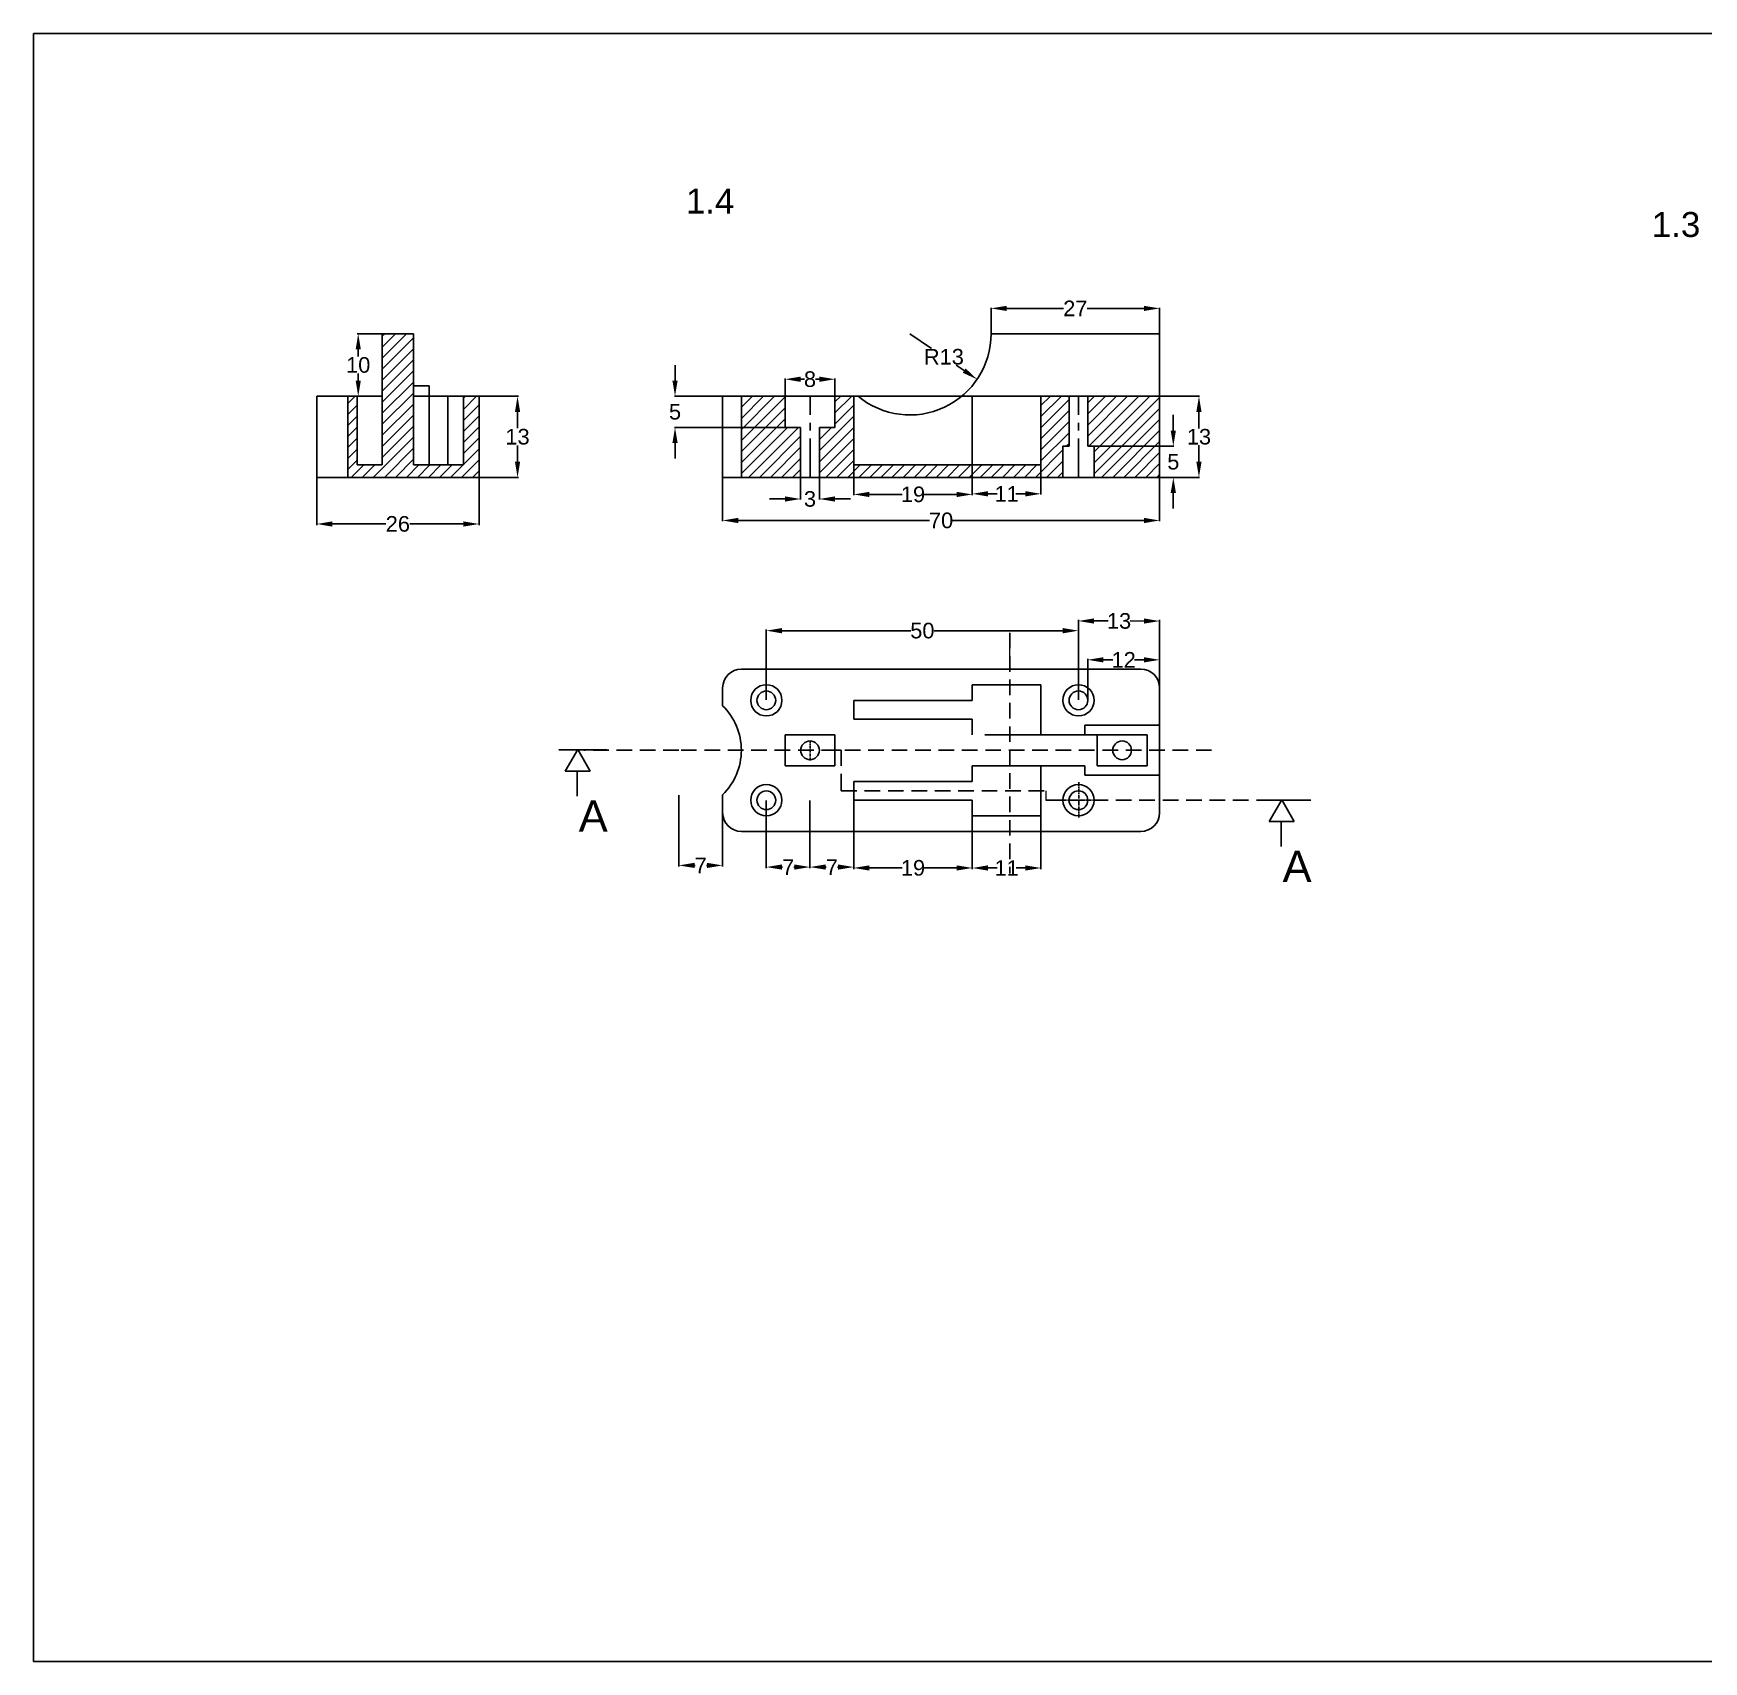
# Model space of a CAD drawing. Header units: inches. Extents: x 257 to 1980, y -66 to 1009.
# Drawn here: x 407.7 to 675.3, y 74 to 334.8 of the extents above; entities that cross this region are included whole.
import ezdxf

# ---------------------------------------------------------------- set-up
doc = ezdxf.new("R2010")
doc.units = ezdxf.units.IN
doc.header["$MEASUREMENT"] = 0
doc.linetypes.add('CENTER', pattern=[2, 1.25, -0.25, 0.25, -0.25])
doc.linetypes.add('HIDDEN', pattern=[0.375, 0.25, -0.125])
doc.styles.get("Standard").update_dxf_attribs({"font": 'arial.ttf'})
doc.dimstyles.new('AM_ANSI', dxfattribs={"dimtxt": 2.5, "dimasz": 2.5, "dimexe": 0.1, "dimexo": 0.05, "dimgap": 0.06, "dimtad": 0, "dimtih": 1, "dimtoh": 1, "dimdec": 0, "dimzin": 7, "dimdsep": 46, "dimtxsty": 'Standard', "dimcen": 0, "dimclrd": 3, "dimclre": 3, "dimclrt": 3, "dimadec": 0, "dimazin": 2, "dimtp": 0.1, "dimtm": 0.1, "dimtfac": 0.71, "dimtdec": 0, "dimtofl": 0, "dimtmove": 0, "dimatfit": 3, "dimfxl": 1, "dimtolj": 1, "dimtzin": 7, "dimlwd": -1, "dimlwe": -1, "dimarcsym": 1})
doc.dimstyles.new('AM_ANSI$4', dxfattribs={"dimtxt": 2.5, "dimasz": 2.5, "dimexe": 0.1, "dimexo": 0.05, "dimgap": 0.06, "dimtad": 0, "dimtih": 1, "dimtoh": 1, "dimdec": 0, "dimzin": 7, "dimdsep": 46, "dimtxsty": 'Standard', "dimcen": 0, "dimclrd": 3, "dimclre": 3, "dimclrt": 3, "dimadec": 0, "dimazin": 2, "dimtp": 0.1, "dimtm": 0.1, "dimtfac": 0.71, "dimtdec": 0, "dimtofl": 0, "dimtmove": 0, "dimatfit": 0, "dimfxl": 1, "dimtolj": 1, "dimtzin": 7, "dimlwd": -1, "dimlwe": -1, "dimarcsym": 1})
doc.dimstyles.get("Standard").update_dxf_attribs({"dimtxt": 0.18, "dimasz": 0.18, "dimexe": 0.18, "dimexo": 0.0625, "dimgap": 0.09, "dimtad": 0, "dimtih": 1, "dimtoh": 1, "dimdec": 4, "dimzin": 0, "dimdsep": 46, "dimtxsty": 'Standard', "dimcen": 0.09, "dimadec": 0, "dimazin": 0, "dimtfac": 1, "dimtdec": 4, "dimtofl": 0, "dimtmove": 0, "dimatfit": 3, "dimfxl": 1, "dimtolj": 1, "dimtzin": 0, "dimarcsym": 0})
pattern_1 = [(45, (469.7576, -137.1353), (-0.8838835, 0.8838835), [])]
pattern_2 = [(225, (469.7576, -137.1353), (0.8838835, -0.8838835), [])]

# ---------------------------------------------------------------- blocks, each defined once
blk = doc.blocks.new('*D105')
at = {"color": 3, "linetype": 'ByBlock', "transparency": 16777216}
for p, q in [((561.14, 286.7), (561.14, 290.82)), ((563.64, 290.72), (572.77, 290.72)), ((585.64, 290.72), (576.52, 290.72)), ((588.14, 286.7), (588.14, 290.82))]:
    blk.add_line(p, q, dxfattribs=at)
at = {"color": 3, "transparency": 16777216}
for points in [[(563.64, 291.13), (563.64, 290.3), (561.14, 290.72)], [(585.64, 291.13), (585.64, 290.3), (588.14, 290.72)]]:
    blk.add_solid(points, dxfattribs=at)
at = {"layer": 'Defpoints', "color": 0, "transparency": 16777216}
for p in [(588.14, 290.72), (561.14, 286.65), (588.14, 286.65)]:
    blk.add_point(p, dxfattribs=at)
at = {"color": 3, "transparency": 16777216, "insert": (574.64, 290.72), "char_height": 2.5, "attachment_point": 5}
blk.add_mtext('\\A1;27', dxfattribs=at)
blk = doc.blocks.new('*D106')
at = {"color": 3, "linetype": 'ByBlock', "transparency": 16777216}
for p, q in [((518.14, 263.6), (518.14, 256.65)), ((588.14, 263.6), (588.14, 256.65)), ((520.64, 256.75), (551.31, 256.75)), ((585.64, 256.75), (554.98, 256.75))]:
    blk.add_line(p, q, dxfattribs=at)
at = {"color": 3, "transparency": 16777216}
for points in [[(520.64, 257.17), (520.64, 256.33), (518.14, 256.75)], [(585.64, 257.17), (585.64, 256.33), (588.14, 256.75)]]:
    blk.add_solid(points, dxfattribs=at)
at = {"layer": 'Defpoints', "color": 0, "transparency": 16777216}
for p in [(518.14, 263.65), (588.14, 263.65), (588.14, 256.75)]:
    blk.add_point(p, dxfattribs=at)
at = {"color": 3, "transparency": 16777216, "insert": (553.14, 256.75), "char_height": 2.5, "attachment_point": 5}
blk.add_mtext('\\A1;70', dxfattribs=at)
blk = doc.blocks.new('*D107')
at = {"color": 3, "linetype": 'ByBlock', "transparency": 16777216}
for p, q in [((530.64, 263.6), (530.64, 260.09)), ((533.64, 263.6), (533.64, 260.09)), ((528.14, 260.19), (525.64, 260.19)), ((536.14, 260.19), (538.64, 260.19))]:
    blk.add_line(p, q, dxfattribs=at)
at = {"color": 3, "transparency": 16777216}
for points in [[(528.14, 260.61), (528.14, 259.77), (530.64, 260.19)], [(536.14, 260.61), (536.14, 259.77), (533.64, 260.19)]]:
    blk.add_solid(points, dxfattribs=at)
at = {"layer": 'Defpoints', "color": 0, "transparency": 16777216}
for p in [(530.64, 263.65), (533.64, 263.65), (533.64, 260.19)]:
    blk.add_point(p, dxfattribs=at)
at = {"color": 3, "transparency": 16777216, "insert": (532.14, 260.19), "char_height": 2.5, "attachment_point": 5}
blk.add_mtext('\\A1;3', dxfattribs=at)
blk = doc.blocks.new('*D108')
at = {"color": 3, "linetype": 'ByBlock', "transparency": 16777216}
for p, q in [((588.19, 276.65), (594.55, 276.65)), ((594.45, 274.15), (594.45, 271.49)), ((594.45, 266.15), (594.45, 268.81)), ((588.19, 263.65), (594.55, 263.65))]:
    blk.add_line(p, q, dxfattribs=at)
at = {"color": 3, "transparency": 16777216}
for points in [[(594.03, 274.15), (594.86, 274.15), (594.45, 276.65)], [(594.03, 266.15), (594.86, 266.15), (594.45, 263.65)]]:
    blk.add_solid(points, dxfattribs=at)
at = {"layer": 'Defpoints', "color": 0, "transparency": 16777216}
for p in [(588.14, 276.65), (588.14, 263.65), (594.45, 263.65)]:
    blk.add_point(p, dxfattribs=at)
at = {"color": 3, "transparency": 16777216, "insert": (594.45, 270.15), "char_height": 2.5, "attachment_point": 5}
blk.add_mtext('\\A1;13', dxfattribs=at)
blk = doc.blocks.new('*D109')
at = {"color": 3, "linetype": 'ByBlock', "transparency": 16777216}
for p, q in [((528.14, 276.7), (528.14, 279.47)), ((530.64, 279.37), (531.26, 279.37)), ((533.64, 279.37), (533.03, 279.37)), ((536.14, 276.7), (536.14, 279.47))]:
    blk.add_line(p, q, dxfattribs=at)
at = {"color": 3, "transparency": 16777216}
for points in [[(530.64, 279.79), (530.64, 278.95), (528.14, 279.37)], [(533.64, 279.79), (533.64, 278.95), (536.14, 279.37)]]:
    blk.add_solid(points, dxfattribs=at)
at = {"layer": 'Defpoints', "color": 0, "transparency": 16777216}
for p in [(536.14, 279.37), (528.14, 276.65), (536.14, 276.65)]:
    blk.add_point(p, dxfattribs=at)
at = {"color": 3, "transparency": 16777216, "insert": (532.14, 279.37), "char_height": 2.5, "attachment_point": 5}
blk.add_mtext('\\A1;8', dxfattribs=at)
blk = doc.blocks.new('*D110')
at = {"color": 3, "linetype": 'ByBlock', "transparency": 16777216}
for p, q in [((510.52, 279.15), (510.52, 281.65)), ((528.09, 276.65), (510.42, 276.65)), ((528.09, 271.65), (510.42, 271.65)), ((510.52, 269.15), (510.52, 266.65))]:
    blk.add_line(p, q, dxfattribs=at)
at = {"color": 3, "transparency": 16777216}
for points in [[(510.1, 279.15), (510.94, 279.15), (510.52, 276.65)], [(510.1, 269.15), (510.94, 269.15), (510.52, 271.65)]]:
    blk.add_solid(points, dxfattribs=at)
at = {"layer": 'Defpoints', "color": 0, "transparency": 16777216}
for p in [(528.14, 276.65), (510.52, 271.65), (528.14, 271.65)]:
    blk.add_point(p, dxfattribs=at)
at = {"color": 3, "transparency": 16777216, "insert": (510.52, 274.15), "char_height": 2.5, "attachment_point": 5}
blk.add_mtext('\\A1;5', dxfattribs=at)
blk = doc.blocks.new('*D111')
at = {"color": 3, "linetype": 'ByBlock', "transparency": 16777216}
for p, q in [((590.34, 271.15), (590.34, 273.65)), ((577.69, 268.65), (590.44, 268.65)), ((577.69, 263.65), (590.44, 263.65)), ((590.34, 261.15), (590.34, 258.65))]:
    blk.add_line(p, q, dxfattribs=at)
at = {"color": 3, "transparency": 16777216}
for points in [[(589.92, 271.15), (590.76, 271.15), (590.34, 268.65)], [(589.92, 261.15), (590.76, 261.15), (590.34, 263.65)]]:
    blk.add_solid(points, dxfattribs=at)
at = {"layer": 'Defpoints', "color": 0, "transparency": 16777216}
for p in [(577.64, 268.65), (577.64, 263.65), (590.34, 263.65)]:
    blk.add_point(p, dxfattribs=at)
at = {"color": 3, "transparency": 16777216, "insert": (590.34, 266.15), "char_height": 2.5, "attachment_point": 5}
blk.add_mtext('\\A1;5', dxfattribs=at)
blk = doc.blocks.new('*D112')
at = {"color": 3, "linetype": 'ByBlock', "transparency": 16777216}
for p, q in [((558.14, 265.6), (558.14, 260.92)), ((569.14, 265.6), (569.14, 260.92)), ((560.64, 261.02), (562.15, 261.02)), ((566.64, 261.02), (565.14, 261.02))]:
    blk.add_line(p, q, dxfattribs=at)
at = {"color": 3, "transparency": 16777216}
for points in [[(560.64, 261.44), (560.64, 260.6), (558.14, 261.02)], [(566.64, 261.44), (566.64, 260.6), (569.14, 261.02)]]:
    blk.add_solid(points, dxfattribs=at)
at = {"layer": 'Defpoints', "color": 0, "transparency": 16777216}
for p in [(558.14, 265.65), (569.14, 265.65), (569.14, 261.02)]:
    blk.add_point(p, dxfattribs=at)
at = {"color": 3, "transparency": 16777216, "insert": (563.64, 261.02), "char_height": 2.5, "attachment_point": 5}
blk.add_mtext('\\A1;11', dxfattribs=at)
blk = doc.blocks.new('*D113')
at = {"color": 3, "linetype": 'ByBlock', "transparency": 16777216}
for p, q in [((539.14, 265.6), (539.14, 260.82)), ((558.14, 265.6), (558.14, 260.82)), ((541.64, 260.92), (546.91, 260.92)), ((555.64, 260.92), (550.38, 260.92))]:
    blk.add_line(p, q, dxfattribs=at)
at = {"color": 3, "transparency": 16777216}
for points in [[(541.64, 261.34), (541.64, 260.5), (539.14, 260.92)], [(555.64, 261.34), (555.64, 260.5), (558.14, 260.92)]]:
    blk.add_solid(points, dxfattribs=at)
at = {"layer": 'Defpoints', "color": 0, "transparency": 16777216}
for p in [(539.14, 265.65), (558.14, 265.65), (558.14, 260.92)]:
    blk.add_point(p, dxfattribs=at)
at = {"color": 3, "transparency": 16777216, "insert": (548.64, 260.92), "char_height": 2.5, "attachment_point": 5}
blk.add_mtext('\\A1;19', dxfattribs=at)
blk = doc.blocks.new('*D207')
at = {"color": 3, "linetype": 'ByBlock', "transparency": 16777216}
for p, q in [((548.14, 286.65), (551.61, 284.3)), ((556.84, 280.76), (555.56, 281.62))]:
    blk.add_line(p, q, dxfattribs=at)
at = {"color": 3, "transparency": 16777216}
blk.add_solid([(557.07, 281.1), (556.6, 280.41), (558.91, 279.36)], dxfattribs=at)
at = {"layer": 'Defpoints', "color": 0, "transparency": 16777216}
for p in [(548.14, 286.65), (558.91, 279.36)]:
    blk.add_point(p, dxfattribs=at)
at = {"color": 3, "transparency": 16777216, "insert": (553.59, 282.96), "char_height": 2.5, "attachment_point": 5}
blk.add_mtext('\\A1;R13', dxfattribs=at)
blk = doc.blocks.new('*D317')
at = {"color": 0, "lineweight": -2, "ltscale": 2.5, "transparency": 16777216}
for p, q in [((575.14, 233), (575.15, 240.83)), ((588.14, 232.99), (588.15, 240.82))]:
    blk.add_line(p, q, dxfattribs=at)
at = {"color": 3, "lineweight": -2, "ltscale": 2.5, "transparency": 16777216}
for p, q in [((577.65, 240.65), (579.89, 240.65)), ((585.65, 240.64), (583.41, 240.65))]:
    blk.add_line(p, q, dxfattribs=at)
at = {"color": 3, "ltscale": 2.5, "transparency": 16777216}
for points in [[(577.65, 241.07), (577.65, 240.23), (575.15, 240.65)], [(585.65, 241.06), (585.65, 240.23), (588.15, 240.64)]]:
    blk.add_solid(points, dxfattribs=at)
at = {"layer": 'Defpoints', "color": 0, "ltscale": 2.5, "transparency": 16777216}
for p in [(575.15, 240.65), (575.14, 232.94), (588.14, 232.93)]:
    blk.add_point(p, dxfattribs=at)
at = {"color": 3, "lineweight": -2, "ltscale": 2.5, "transparency": 16777216, "insert": (581.65, 240.65), "char_height": 2.5, "attachment_point": 5}
blk.add_mtext('\\A1;13', dxfattribs=at)
blk = doc.blocks.new('*D318')
at = {"color": 0, "lineweight": -2, "ltscale": 2.5, "transparency": 16777216}
for p, q in [((576.64, 228), (576.64, 234.61)), ((588.14, 228), (588.14, 234.61))]:
    blk.add_line(p, q, dxfattribs=at)
at = {"color": 3, "lineweight": -2, "ltscale": 2.5, "transparency": 16777216}
for p, q in [((579.14, 234.43), (580.64, 234.43)), ((585.64, 234.43), (584.14, 234.43))]:
    blk.add_line(p, q, dxfattribs=at)
at = {"color": 3, "ltscale": 2.5, "transparency": 16777216}
for points in [[(579.14, 234.85), (579.14, 234.01), (576.64, 234.43)], [(585.64, 234.85), (585.64, 234.01), (588.14, 234.43)]]:
    blk.add_solid(points, dxfattribs=at)
at = {"layer": 'Defpoints', "color": 0, "ltscale": 2.5, "transparency": 16777216}
for p in [(588.14, 234.43), (576.64, 227.94), (588.14, 227.94)]:
    blk.add_point(p, dxfattribs=at)
at = {"color": 3, "lineweight": -2, "ltscale": 2.5, "transparency": 16777216, "insert": (582.39, 234.43), "char_height": 2.5, "attachment_point": 5}
blk.add_mtext('\\A1;12', dxfattribs=at)
blk = doc.blocks.new('*D319')
at = {"color": 0, "lineweight": -2, "ltscale": 2.5, "transparency": 16777216}
for p, q in [((525.14, 228), (525.14, 239.28)), ((575.14, 228), (575.14, 239.28))]:
    blk.add_line(p, q, dxfattribs=at)
at = {"color": 3, "lineweight": -2, "ltscale": 2.5, "transparency": 16777216}
for p, q in [((527.64, 239.1), (548.27, 239.1)), ((572.64, 239.1), (552.02, 239.1))]:
    blk.add_line(p, q, dxfattribs=at)
at = {"color": 3, "ltscale": 2.5, "transparency": 16777216}
for points in [[(527.64, 239.52), (527.64, 238.68), (525.14, 239.1)], [(572.64, 239.52), (572.64, 238.68), (575.14, 239.1)]]:
    blk.add_solid(points, dxfattribs=at)
at = {"layer": 'Defpoints', "color": 0, "ltscale": 2.5, "transparency": 16777216}
for p in [(575.14, 239.1), (525.14, 227.94), (575.14, 227.94)]:
    blk.add_point(p, dxfattribs=at)
at = {"color": 3, "lineweight": -2, "ltscale": 2.5, "transparency": 16777216, "insert": (550.14, 239.1), "char_height": 2.5, "attachment_point": 5}
blk.add_mtext('\\A1;50', dxfattribs=at)
blk = doc.blocks.new('*D327')
at = {"color": 0, "lineweight": -2, "ltscale": 2.5, "transparency": 16777216}
for p, q in [((539.14, 211.88), (539.14, 200.92)), ((558.14, 211.88), (558.14, 200.92))]:
    blk.add_line(p, q, dxfattribs=at)
at = {"color": 3, "lineweight": -2, "ltscale": 2.5, "transparency": 16777216}
for p, q in [((541.64, 201.1), (546.88, 201.1)), ((555.64, 201.1), (550.41, 201.1))]:
    blk.add_line(p, q, dxfattribs=at)
at = {"color": 3, "ltscale": 2.5, "transparency": 16777216}
for points in [[(541.64, 201.51), (541.64, 200.68), (539.14, 201.1)], [(555.64, 201.51), (555.64, 200.68), (558.14, 201.1)]]:
    blk.add_solid(points, dxfattribs=at)
at = {"layer": 'Defpoints', "color": 0, "ltscale": 2.5, "transparency": 16777216}
for p in [(539.14, 211.94), (558.14, 211.94), (558.14, 201.1)]:
    blk.add_point(p, dxfattribs=at)
at = {"color": 3, "lineweight": -2, "ltscale": 2.5, "transparency": 16777216, "insert": (548.64, 201.1), "char_height": 2.5, "attachment_point": 5}
blk.add_mtext('\\A1;19', dxfattribs=at)
blk = doc.blocks.new('*D328')
at = {"color": 0, "lineweight": -2, "ltscale": 2.5, "transparency": 16777216}
for p, q in [((558.14, 209.38), (558.14, 200.91)), ((569.14, 209.38), (569.14, 200.91))]:
    blk.add_line(p, q, dxfattribs=at)
at = {"color": 3, "lineweight": -2, "ltscale": 2.5, "transparency": 16777216}
for p, q in [((560.64, 201.09), (562.12, 201.09)), ((566.64, 201.09), (565.17, 201.09))]:
    blk.add_line(p, q, dxfattribs=at)
at = {"color": 3, "ltscale": 2.5, "transparency": 16777216}
for points in [[(560.64, 201.51), (560.64, 200.67), (558.14, 201.09)], [(566.64, 201.51), (566.64, 200.67), (569.14, 201.09)]]:
    blk.add_solid(points, dxfattribs=at)
at = {"layer": 'Defpoints', "color": 0, "ltscale": 2.5, "transparency": 16777216}
for p in [(558.14, 209.44), (569.14, 209.44), (569.14, 201.09)]:
    blk.add_point(p, dxfattribs=at)
at = {"color": 3, "lineweight": -2, "ltscale": 2.5, "transparency": 16777216, "insert": (563.64, 201.09), "char_height": 2.5, "attachment_point": 5}
blk.add_mtext('\\A1;11', dxfattribs=at)
blk = doc.blocks.new('*D320')
at = {"color": 0, "lineweight": -2, "ltscale": 2.5, "transparency": 16777216}
for p, q in [((525.14, 211.88), (525.14, 201.06)), ((532.14, 211.88), (532.14, 201.06))]:
    blk.add_line(p, q, dxfattribs=at)
at = {"color": 3, "lineweight": -2, "ltscale": 2.5, "transparency": 16777216}
for p, q in [((527.64, 201.24), (527.75, 201.24)), ((529.64, 201.24), (529.54, 201.24))]:
    blk.add_line(p, q, dxfattribs=at)
at = {"color": 3, "ltscale": 2.5, "transparency": 16777216}
for points in [[(527.64, 201.66), (527.64, 200.82), (525.14, 201.24)], [(529.64, 201.66), (529.64, 200.82), (532.14, 201.24)]]:
    blk.add_solid(points, dxfattribs=at)
at = {"layer": 'Defpoints', "color": 0, "ltscale": 2.5, "transparency": 16777216}
for p in [(525.14, 211.94), (532.14, 211.94), (532.14, 201.24)]:
    blk.add_point(p, dxfattribs=at)
at = {"color": 3, "lineweight": -2, "ltscale": 2.5, "transparency": 16777216, "insert": (528.64, 201.24), "char_height": 2.5, "attachment_point": 5}
blk.add_mtext('\\A1;7', dxfattribs=at)
blk = doc.blocks.new('*D321')
at = {"color": 0, "lineweight": -2, "ltscale": 2.5, "transparency": 16777216}
for p, q in [((532.14, 211.88), (532.14, 201.06)), ((539.14, 211.88), (539.14, 201.06))]:
    blk.add_line(p, q, dxfattribs=at)
at = {"color": 3, "lineweight": -2, "ltscale": 2.5, "transparency": 16777216}
for p, q in [((534.64, 201.24), (534.75, 201.24)), ((536.64, 201.24), (536.54, 201.24))]:
    blk.add_line(p, q, dxfattribs=at)
at = {"color": 3, "ltscale": 2.5, "transparency": 16777216}
for points in [[(534.64, 201.66), (534.64, 200.82), (532.14, 201.24)], [(536.64, 201.66), (536.64, 200.82), (539.14, 201.24)]]:
    blk.add_solid(points, dxfattribs=at)
at = {"layer": 'Defpoints', "color": 0, "ltscale": 2.5, "transparency": 16777216}
for p in [(532.14, 211.94), (539.14, 211.94), (539.14, 201.24)]:
    blk.add_point(p, dxfattribs=at)
at = {"color": 3, "lineweight": -2, "ltscale": 2.5, "transparency": 16777216, "insert": (535.64, 201.24), "char_height": 2.5, "attachment_point": 5}
blk.add_mtext('\\A1;7', dxfattribs=at)
blk = doc.blocks.new('*D329')
at = {"color": 0, "lineweight": -2, "ltscale": 2.5, "transparency": 16777216}
for p, q in [((511.14, 212.74), (511.14, 201.32)), ((518.14, 212.74), (518.14, 201.32))]:
    blk.add_line(p, q, dxfattribs=at)
at = {"color": 3, "lineweight": -2, "ltscale": 2.5, "transparency": 16777216}
for p, q in [((513.64, 201.5), (513.75, 201.5)), ((515.64, 201.5), (515.54, 201.5))]:
    blk.add_line(p, q, dxfattribs=at)
at = {"color": 3, "ltscale": 2.5, "transparency": 16777216}
for points in [[(513.64, 201.92), (513.64, 201.09), (511.14, 201.5)], [(515.64, 201.92), (515.64, 201.09), (518.14, 201.5)]]:
    blk.add_solid(points, dxfattribs=at)
at = {"layer": 'Defpoints', "color": 0, "ltscale": 2.5, "transparency": 16777216}
for p in [(511.14, 212.8), (518.14, 212.8), (511.14, 201.5)]:
    blk.add_point(p, dxfattribs=at)
at = {"color": 3, "lineweight": -2, "ltscale": 2.5, "transparency": 16777216, "insert": (514.64, 201.5), "char_height": 2.5, "attachment_point": 5}
blk.add_mtext('\\A1;7', dxfattribs=at)
blk = doc.blocks.new('*D334')
at = {"color": 0, "lineweight": -2, "ltscale": 2.5, "transparency": 16777216}
for p, q in [((463.56, 286.65), (459.59, 286.65)), ((463.56, 276.65), (459.59, 276.65))]:
    blk.add_line(p, q, dxfattribs=at)
at = {"color": 3, "lineweight": -2, "ltscale": 2.5, "transparency": 16777216}
for p, q in [((459.77, 284.15), (459.77, 283.02)), ((459.77, 279.15), (459.77, 280.28))]:
    blk.add_line(p, q, dxfattribs=at)
at = {"color": 3, "ltscale": 2.5, "transparency": 16777216}
for points in [[(459.36, 284.15), (460.19, 284.15), (459.77, 286.65)], [(459.36, 279.15), (460.19, 279.15), (459.77, 276.65)]]:
    blk.add_solid(points, dxfattribs=at)
at = {"layer": 'Defpoints', "color": 0, "ltscale": 2.5, "transparency": 16777216}
for p in [(463.62, 286.65), (459.77, 276.65), (463.62, 276.65)]:
    blk.add_point(p, dxfattribs=at)
at = {"color": 3, "lineweight": -2, "ltscale": 2.5, "transparency": 16777216, "insert": (459.77, 281.65), "char_height": 2.5, "attachment_point": 5}
blk.add_mtext('\\A1;10', dxfattribs=at)
blk = doc.blocks.new('*D335')
at = {"color": 0, "lineweight": -2, "ltscale": 2.5, "transparency": 16777216}
for p, q in [((479.19, 276.65), (485.47, 276.65)), ((479.19, 263.65), (485.47, 263.65))]:
    blk.add_line(p, q, dxfattribs=at)
at = {"color": 3, "lineweight": -2, "ltscale": 2.5, "transparency": 16777216}
for p, q in [((485.29, 274.15), (485.29, 271.52)), ((485.29, 266.15), (485.29, 268.78))]:
    blk.add_line(p, q, dxfattribs=at)
at = {"color": 3, "ltscale": 2.5, "transparency": 16777216}
for points in [[(484.88, 274.15), (485.71, 274.15), (485.29, 276.65)], [(484.88, 266.15), (485.71, 266.15), (485.29, 263.65)]]:
    blk.add_solid(points, dxfattribs=at)
at = {"layer": 'Defpoints', "color": 0, "ltscale": 2.5, "transparency": 16777216}
for p in [(479.12, 276.65), (479.12, 263.65), (485.29, 263.65)]:
    blk.add_point(p, dxfattribs=at)
at = {"color": 3, "lineweight": -2, "ltscale": 2.5, "transparency": 16777216, "insert": (485.29, 270.15), "char_height": 2.5, "attachment_point": 5}
blk.add_mtext('\\A1;13', dxfattribs=at)
blk = doc.blocks.new('*D336')
at = {"color": 0, "lineweight": -2, "ltscale": 2.5, "transparency": 16777216}
for p, q in [((453.12, 263.59), (453.12, 256.01)), ((479.12, 263.59), (479.12, 256.01))]:
    blk.add_line(p, q, dxfattribs=at)
at = {"color": 3, "lineweight": -2, "ltscale": 2.5, "transparency": 16777216}
for p, q in [((455.62, 256.19), (464.22, 256.19)), ((476.62, 256.19), (468.03, 256.19))]:
    blk.add_line(p, q, dxfattribs=at)
at = {"color": 3, "ltscale": 2.5, "transparency": 16777216}
for points in [[(455.62, 256.6), (455.62, 255.77), (453.12, 256.19)], [(476.62, 256.6), (476.62, 255.77), (479.12, 256.19)]]:
    blk.add_solid(points, dxfattribs=at)
at = {"layer": 'Defpoints', "color": 0, "ltscale": 2.5, "transparency": 16777216}
for p in [(453.12, 263.65), (479.12, 263.65), (479.12, 256.19)]:
    blk.add_point(p, dxfattribs=at)
at = {"color": 3, "lineweight": -2, "ltscale": 2.5, "transparency": 16777216, "insert": (466.12, 256.19), "char_height": 2.5, "attachment_point": 5}
blk.add_mtext('\\A1;26', dxfattribs=at)

msp = doc.modelspace()

# ---------------------------------------------------------------- hatches: boundary and pattern name
h = msp.add_hatch()
h.set_pattern_fill('ANSI31', color=3, scale=10, angle=180)
h.set_pattern_definition(pattern_2)
h.paths.add_polyline_path([(468.62414, 286.65), (466.12414, 286.65), (463.62414, 286.65), (463.62414, 276.65), (463.62414, 263.65), (479.12414, 263.65), (479.12414, 276.65), (476.62414, 276.65), (476.62414, 265.65), (468.62414, 265.65), (468.62414, 276.65)])
h = msp.add_hatch()
h.set_pattern_fill('ANSI31', color=3, scale=10, angle=180)
h.set_pattern_definition(pattern_2)
h.paths.add_polyline_path([(463.62414, 265.65), (459.62414, 265.65), (459.62414, 276.65), (458.12414, 276.65), (458.12414, 263.65), (463.62414, 263.65)])
h = msp.add_hatch()
h.set_pattern_fill('ANSI31', color=3, scale=10)
h.set_pattern_definition(pattern_1)
h.paths.add_polyline_path([(530.64479, 271.65), (528.14479, 271.65), (528.14479, 276.65), (521.14479, 276.65), (521.14479, 263.65), (530.64479, 263.65)])
h = msp.add_hatch()
h.set_pattern_fill('ANSI31', color=3, scale=10)
h.set_pattern_definition(pattern_1)
h.paths.add_polyline_path([(573.64479, 276.65), (569.14479, 276.65), (569.14479, 265.65), (558.14479, 265.65), (539.14479, 265.65), (539.14479, 276.65), (536.14479, 276.65), (536.14479, 271.65), (533.64479, 271.65), (533.64479, 263.65), (572.64479, 263.65), (572.64479, 268.65), (573.64479, 268.65)])
h.paths.add_polyline_path([(576.64479, 276.65), (576.64479, 268.65), (577.64479, 268.65), (577.64479, 263.65), (588.14479, 263.65), (588.14479, 276.65)])

# ---------------------------------------------------------------- linework, layer by layer
at = {"color": 6}
for p, q in [((407.73859, 334.76039), (937.11322, 334.76039)), ((407.73859, 73.98391), (407.73859, 334.76039)), ((499.59674, 220.01414), (491.92588, 220.02677)), ((492.94366, 216.60644), (494.94366, 220.07054)), ((492.94366, 216.60644), (496.94366, 216.60644)), ((494.84123, 216.67196), (494.84067, 212.60272)), ((612.35574, 211.94266), (604.68489, 211.95529)), ((605.70266, 208.53496), (607.70266, 211.99907)), ((605.70266, 208.53496), (609.70266, 208.53496)), ((607.60023, 208.60048), (607.59967, 204.53124)), ((937.11322, 73.98391), (407.73859, 73.98391))]:
    msp.add_line(p, q, dxfattribs=at)
at = {"color": 4}
for p, q in [((463.62414, 276.65), (463.62414, 286.65)), ((463.62414, 286.65), (466.12414, 286.65)), ((466.12414, 286.65), (468.62414, 286.65)), ((468.62414, 286.65), (468.62414, 276.65)), ((588.14479, 286.65), (561.14479, 286.65)), ((588.14479, 263.65), (588.14479, 286.65)), ((471.12414, 278.34), (468.62414, 278.34)), ((471.12414, 276.65), (471.12414, 278.34)), ((453.12414, 276.65), (462.12414, 276.65)), ((453.12414, 263.65), (453.12414, 276.65)), ((458.12414, 276.65), (458.12414, 263.65)), ((459.62414, 276.65), (459.62414, 265.65)), ((462.12414, 276.65), (463.62414, 276.65)), ((463.62414, 276.65), (463.62414, 265.65)), ((468.62414, 265.65), (468.62414, 276.65)), ((468.62414, 276.65), (479.12414, 276.65)), ((471.12414, 265.65), (471.12414, 276.65)), ((474.12414, 276.65), (474.12414, 265.65)), ((476.62414, 276.65), (476.62414, 265.65)), ((479.12414, 276.65), (479.12414, 263.65)), ((518.14479, 263.65), (518.14479, 276.65)), ((518.14479, 276.65), (521.14479, 276.65)), ((521.14479, 276.65), (521.14479, 263.65)), ((521.14479, 276.65), (532.14479, 276.65)), ((528.14479, 276.65), (528.14479, 271.65)), ((536.14479, 276.65), (532.14479, 276.65)), ((536.14479, 276.65), (536.14479, 271.65)), ((536.14479, 276.65), (539.14479, 276.65)), ((539.14479, 276.65), (539.14479, 265.65)), ((558.14479, 276.65), (539.14479, 276.65)), ((558.14479, 265.65), (558.14479, 276.65)), ((558.14479, 276.65), (588.14479, 276.65)), ((569.14479, 265.65), (569.14479, 276.65)), ((573.64479, 268.65), (573.64479, 276.65)), ((576.64479, 268.65), (576.64479, 276.65)), ((528.14479, 271.65), (530.64479, 271.65)), ((530.64479, 271.65), (530.64479, 263.65)), ((533.64479, 271.65), (533.64479, 263.65)), ((533.64479, 271.65), (536.14479, 271.65)), ((572.64479, 268.65), (573.64479, 268.65)), ((572.64479, 263.65), (572.64479, 268.65)), ((576.64479, 268.65), (577.64479, 268.65)), ((577.64479, 263.65), (577.64479, 268.65)), ((463.62414, 265.65), (459.62414, 265.65)), ((468.62414, 265.65), (476.62414, 265.65)), ((539.14479, 265.65), (558.14479, 265.65)), ((558.14479, 265.65), (569.14479, 265.65)), ((453.12414, 263.65), (479.12414, 263.65)), ((518.14479, 263.65), (588.14479, 263.65)), ((521.14479, 232.93958), (585.14479, 232.93958)), ((558.14479, 227.93958), (558.14479, 230.43958)), ((558.14479, 230.43958), (569.14479, 230.43958)), ((569.14479, 230.43958), (569.14479, 222.43958)), ((518.14479, 227.08101), (518.14479, 229.93958)), ((539.14479, 224.93958), (539.14479, 227.93958)), ((539.14479, 227.93958), (558.14479, 227.93958)), ((588.14479, 229.93958), (588.14479, 209.93958)), ((558.14479, 224.93958), (539.14479, 224.93958)), ((558.14479, 222.43958), (558.14479, 224.93958)), ((532.14479, 222.43958), (528.14479, 222.43958)), ((528.14479, 222.43958), (528.14479, 217.43958)), ((536.14479, 222.43958), (532.14479, 222.43958)), ((536.14479, 219.93958), (536.14479, 222.43958)), ((578.14479, 222.43958), (560.14479, 222.43958)), ((576.14479, 223.93958), (588.14479, 223.93958)), ((576.14479, 223.93958), (576.14479, 222.43958)), ((585.14479, 222.43958), (578.1448, 222.43958)), ((582.1448, 222.43958), (578.1448, 222.43958)), ((578.1448, 222.43958), (578.1448, 217.43958)), ((586.1448, 222.43958), (582.1448, 222.43958)), ((586.1448, 219.93958), (586.1448, 222.43958)), ((536.14479, 217.43958), (536.14479, 219.93958)), ((586.1448, 217.43958), (586.1448, 219.93958)), ((528.14479, 217.43958), (536.14479, 217.43958)), ((576.14479, 217.43958), (558.14479, 217.43958)), ((558.14479, 214.93958), (558.14479, 217.43958)), ((558.14479, 217.43958), (558.14479, 214.93958)), ((569.14479, 209.43958), (569.14479, 217.43958)), ((576.14479, 217.43958), (576.14479, 215.93958)), ((578.1448, 217.43958), (586.1448, 217.43958)), ((558.14479, 214.93958), (539.14479, 214.93958)), ((558.14479, 214.93958), (539.14479, 214.93958)), ((539.14479, 214.93958), (539.14479, 211.93958)), ((576.14479, 215.93958), (588.14479, 215.93958)), ((518.14479, 209.93958), (518.14479, 212.79815)), ((539.14479, 211.93958), (558.14479, 211.93958)), ((558.14479, 211.93958), (558.14479, 209.43958)), ((558.14479, 209.43958), (569.14479, 209.43958)), ((585.14479, 206.93958), (521.14479, 206.93958))]:
    msp.add_line(p, q, dxfattribs=at)
at = {"color": 1, "linetype": 'CENTER', "ltscale": 5}
for p, q in [((532.14479, 263.65), (532.14479, 276.65)), ((575.1448, 263.65), (575.1448, 276.65))]:
    msp.add_line(p, q, dxfattribs=at)
at = {"color": 1, "linetype": 'HIDDEN', "ltscale": 10}
for p, q in [((564.1259, 238.77436), (564.1259, 200.18849)), ((511.14479, 219.93958), (495.9257, 219.93958)), ((596.48092, 219.93958), (511.14479, 219.93958)), ((537.14479, 219.93958), (537.14479, 213.45111)), ((537.14479, 213.45111), (569.89588, 213.45111)), ((569.89588, 211.94006), (609.612, 211.94006))]:
    msp.add_line(p, q, dxfattribs=at)
at = {"color": 1, "lineweight": 20}
for p, q in [((564.1259, 234.6433), (564.1259, 238.77436)), ((537.14479, 213.45111), (537.14479, 214.63952)), ((538.14249, 213.45111), (537.14479, 213.45111))]:
    msp.add_line(p, q, dxfattribs=at)
for p, q in [((496.94366, 216.60644), (494.94366, 220.07054)), ((609.70266, 208.53496), (607.70266, 211.99907))]:
    msp.add_line(p, q)
at = {"color": 1, "linetype": 'CENTER', "lineweight": -2, "ltscale": 0.3}
msp.add_line((532.14479, 218.31896), (532.14479, 221.53167), dxfattribs=at)
at = {"color": 6, "lineweight": -2, "ltscale": 7}
for p, q in [((535.8547, 219.93958), (537.14479, 219.93958)), ((537.14479, 219.93958), (537.14479, 218.98098)), ((537.14479, 214.1097), (537.14479, 213.45111)), ((537.14479, 213.45111), (537.90019, 213.45111))]:
    msp.add_line(p, q, dxfattribs=at)
at = {"color": 1, "linetype": 'CENTER', "lineweight": -2, "ltscale": 0.5}
for p, q in [((575.20033, 209.20087), (575.20033, 214.92764)), ((578.24859, 211.94006), (571.89909, 211.94006))]:
    msp.add_line(p, q, dxfattribs=at)
at = {"color": 1, "linetype": 'HIDDEN', "lineweight": 20, "ltscale": 10}
msp.add_line((569.89588, 213.45111), (569.89588, 211.94006), dxfattribs=at)
at = {"color": 1}
msp.add_line((569.89588, 211.94006), (570.14479, 211.93958), dxfattribs=at)
at = {"color": 6, "lineweight": 20}
msp.add_line((604.75242, 211.94006), (609.612, 211.94006), dxfattribs=at)
at = {"color": 4, "lineweight": -2, "ltscale": 7}
for centre, radius in [((525.14479, 227.93958), 2.5), ((575.14479, 227.93958), 2.5), ((525.14479, 227.93958), 1.5), ((575.14479, 227.93958), 1.5), ((532.14479, 219.93958), 1.5), ((582.1448, 219.93958), 1.5), ((525.14479, 211.93958), 2.5), ((575.14479, 211.93958), 2.5), ((525.14479, 211.93958), 1.5), ((575.14479, 211.94006), 1.50034)]:
    msp.add_circle(centre, radius, dxfattribs=at)
at = {"color": 4}
for centre, radius, start, end in [((548.14479, 286.65), 13, 230.2848628, 0), ((521.14479, 229.93958), 3, 90, 180), ((585.14479, 229.93958), 3, 0, 90), ((511.14479, 219.93958), 10, 314.427004, 45.572996), ((521.14479, 209.93958), 3, 180, 270), ((585.14479, 209.93958), 3, 270, 0)]:
    msp.add_arc(centre, radius, start, end, dxfattribs=at)
at = {"color": 6}
for points in [[(492.94366, 216.60644), (496.94366, 216.60644), (494.94366, 220.07054), (492.94366, 216.60644)], [(605.70266, 208.53496), (609.70266, 208.53496), (607.70266, 211.99907), (605.70266, 208.53496)]]:
    msp.add_solid(points, dxfattribs=at)

# ---------------------------------------------------------------- texts
at = {"color": 4}
for s, p in [('1.4', (512.25291, 305.91532)), ('1.3', (666.99008, 302.15516))]:
    msp.add_text(s, height=4, dxfattribs=at).set_placement(p)
at = {"color": 6}
for p in [(495.08326, 206.91432), (607.84226, 198.84285)]:
    msp.add_text('A', height=5, dxfattribs=at).set_placement(p)

# ---------------------------------------------------------------- dimensions: what is measured, and where the dimension line sits
for base, p1, p2, picture, middle in [((588.14479, 290.71757), (561.14479, 286.65), (588.14479, 286.65), '*D105', (574.64479, 290.71757)), ((536.14479, 279.37137), (528.14479, 276.65), (536.14479, 276.65), '*D109', (532.14479, 279.37137)), ((558.14479, 260.92066), (539.14479, 265.65), (558.14479, 265.65), '*D113', (548.64479, 260.92066)), ((569.14479, 261.02066), (558.14479, 265.65), (569.14479, 265.65), '*D112', (563.64479, 261.02066)), ((588.14479, 256.7501), (518.14479, 263.65), (588.14479, 263.65), '*D106', (553.14479, 256.7501)), ((533.64479, 260.19103), (530.64479, 263.65), (533.64479, 263.65), '*D107', (532.14479, 260.19103))]:
    dim = msp.add_linear_dim(base=base, p1=p1, p2=p2, dimstyle='AM_ANSI')
    dim.commit()
    dim.dimension.update_dxf_attribs({"geometry": picture, "text_midpoint": middle})
at = {"color": 3, "lineweight": -2, "ltscale": 2.5}
for base, p1, p2, picture, middle in [((459.77255, 276.65), (463.62414, 286.65), (463.62414, 276.65), '*D334', (459.77255, 281.65)), ((485.29292, 263.65), (479.12414, 276.65), (479.12414, 263.65), '*D335', (485.29292, 270.15))]:
    dim = msp.add_linear_dim(base=base, p1=p1, p2=p2, angle=90, dimstyle='Standard', override={"dimtxt": 2.5, "dimasz": 2.5, "dimdec": 0, "dimrnd": 0, "dimclrd": 3, "dimclrt": 3}, dxfattribs=at)
    dim.commit()
    dim.dimension.update_dxf_attribs({"geometry": picture, "text_midpoint": middle})
at = {"color": 1}
dim = msp.add_radius_dim(center=(548.14479, 286.65), mpoint=(558.90595, 279.35634), dimstyle='AM_ANSI$4', dxfattribs=at)
dim.commit()
dim.dimension.update_dxf_attribs({"geometry": '*D207', "text_midpoint": (553.58716, 282.96129), "dimtype": 164})
for base, p1, p2, picture, middle in [((510.51903, 271.65), (528.14479, 276.65), (528.14479, 271.65), '*D110', (510.51903, 274.15)), ((594.44766, 263.65), (588.14479, 276.65), (588.14479, 263.65), '*D108', (594.44766, 270.15)), ((590.33978, 263.65), (577.64479, 268.65), (577.64479, 263.65), '*D111', (590.33978, 266.15))]:
    dim = msp.add_linear_dim(base=base, p1=p1, p2=p2, angle=90, dimstyle='AM_ANSI')
    dim.commit()
    dim.dimension.update_dxf_attribs({"geometry": picture, "text_midpoint": middle})
at = {"color": 3, "lineweight": -2, "ltscale": 2.5}
for base, p1, p2, picture, middle in [((479.12414, 256.18687), (453.12414, 263.65), (479.12414, 263.65), '*D336', (466.12414, 256.18687)), ((575.14479, 239.09865), (525.14479, 227.93958), (575.14479, 227.93958), '*D319', (550.14479, 239.09865)), ((588.1447923497, 234.4302217023), (576.6447923497, 227.9395770497), (588.1447923497, 227.9395770497), '*D318', (582.3947923497, 234.4302217023)), ((511.14479, 201.50289), (518.14479, 212.79815), (511.14479, 212.79815), '*D329', (514.64479, 201.50289)), ((532.14479, 201.24028), (525.14479, 211.93958), (532.14479, 211.93958), '*D320', (528.64479, 201.24028)), ((558.14479, 201.0975), (539.14479, 211.93958), (558.14479, 211.93958), '*D327', (548.64479, 201.0975))]:
    dim = msp.add_linear_dim(base=base, p1=p1, p2=p2, dimstyle='Standard', override={"dimtxt": 2.5, "dimasz": 2.5, "dimdec": 0, "dimrnd": 0, "dimclrd": 3, "dimclrt": 3}, dxfattribs=at)
    dim.commit()
    dim.dimension.update_dxf_attribs({"geometry": picture, "text_midpoint": middle})
dim = msp.add_linear_dim(base=(575.15091, 240.65256), p1=(588.14479, 232.92927), p2=(575.14479, 232.93958), angle=179.9545797, dimstyle='Standard', override={"dimtxt": 2.5, "dimasz": 2.5, "dimdec": 0, "dimrnd": 0, "dimclrd": 3, "dimclrt": 3}, dxfattribs=at)
dim.commit()
dim.dimension.update_dxf_attribs({"geometry": '*D317', "text_midpoint": (581.64932, 240.64741), "dimtype": 161})
for p1, p2, distance, picture, middle in [((532.14479, 211.93958), (539.14479, 211.93958), -10.6993, '*D321', (535.64479, 201.24028)), ((558.14479, 209.43958), (569.14479, 209.43958), -8.35089, '*D328', (563.64479, 201.08869))]:
    dim = msp.add_aligned_dim(p1=p1, p2=p2, distance=distance, dimstyle='Standard', override={"dimtxt": 2.5, "dimasz": 2.5, "dimdec": 0, "dimrnd": 0, "dimclrd": 3, "dimclrt": 3}, dxfattribs=at)
    dim.commit()
    dim.dimension.update_dxf_attribs({"geometry": picture, "text_midpoint": middle})

doc.saveas('drawing.dxf')
